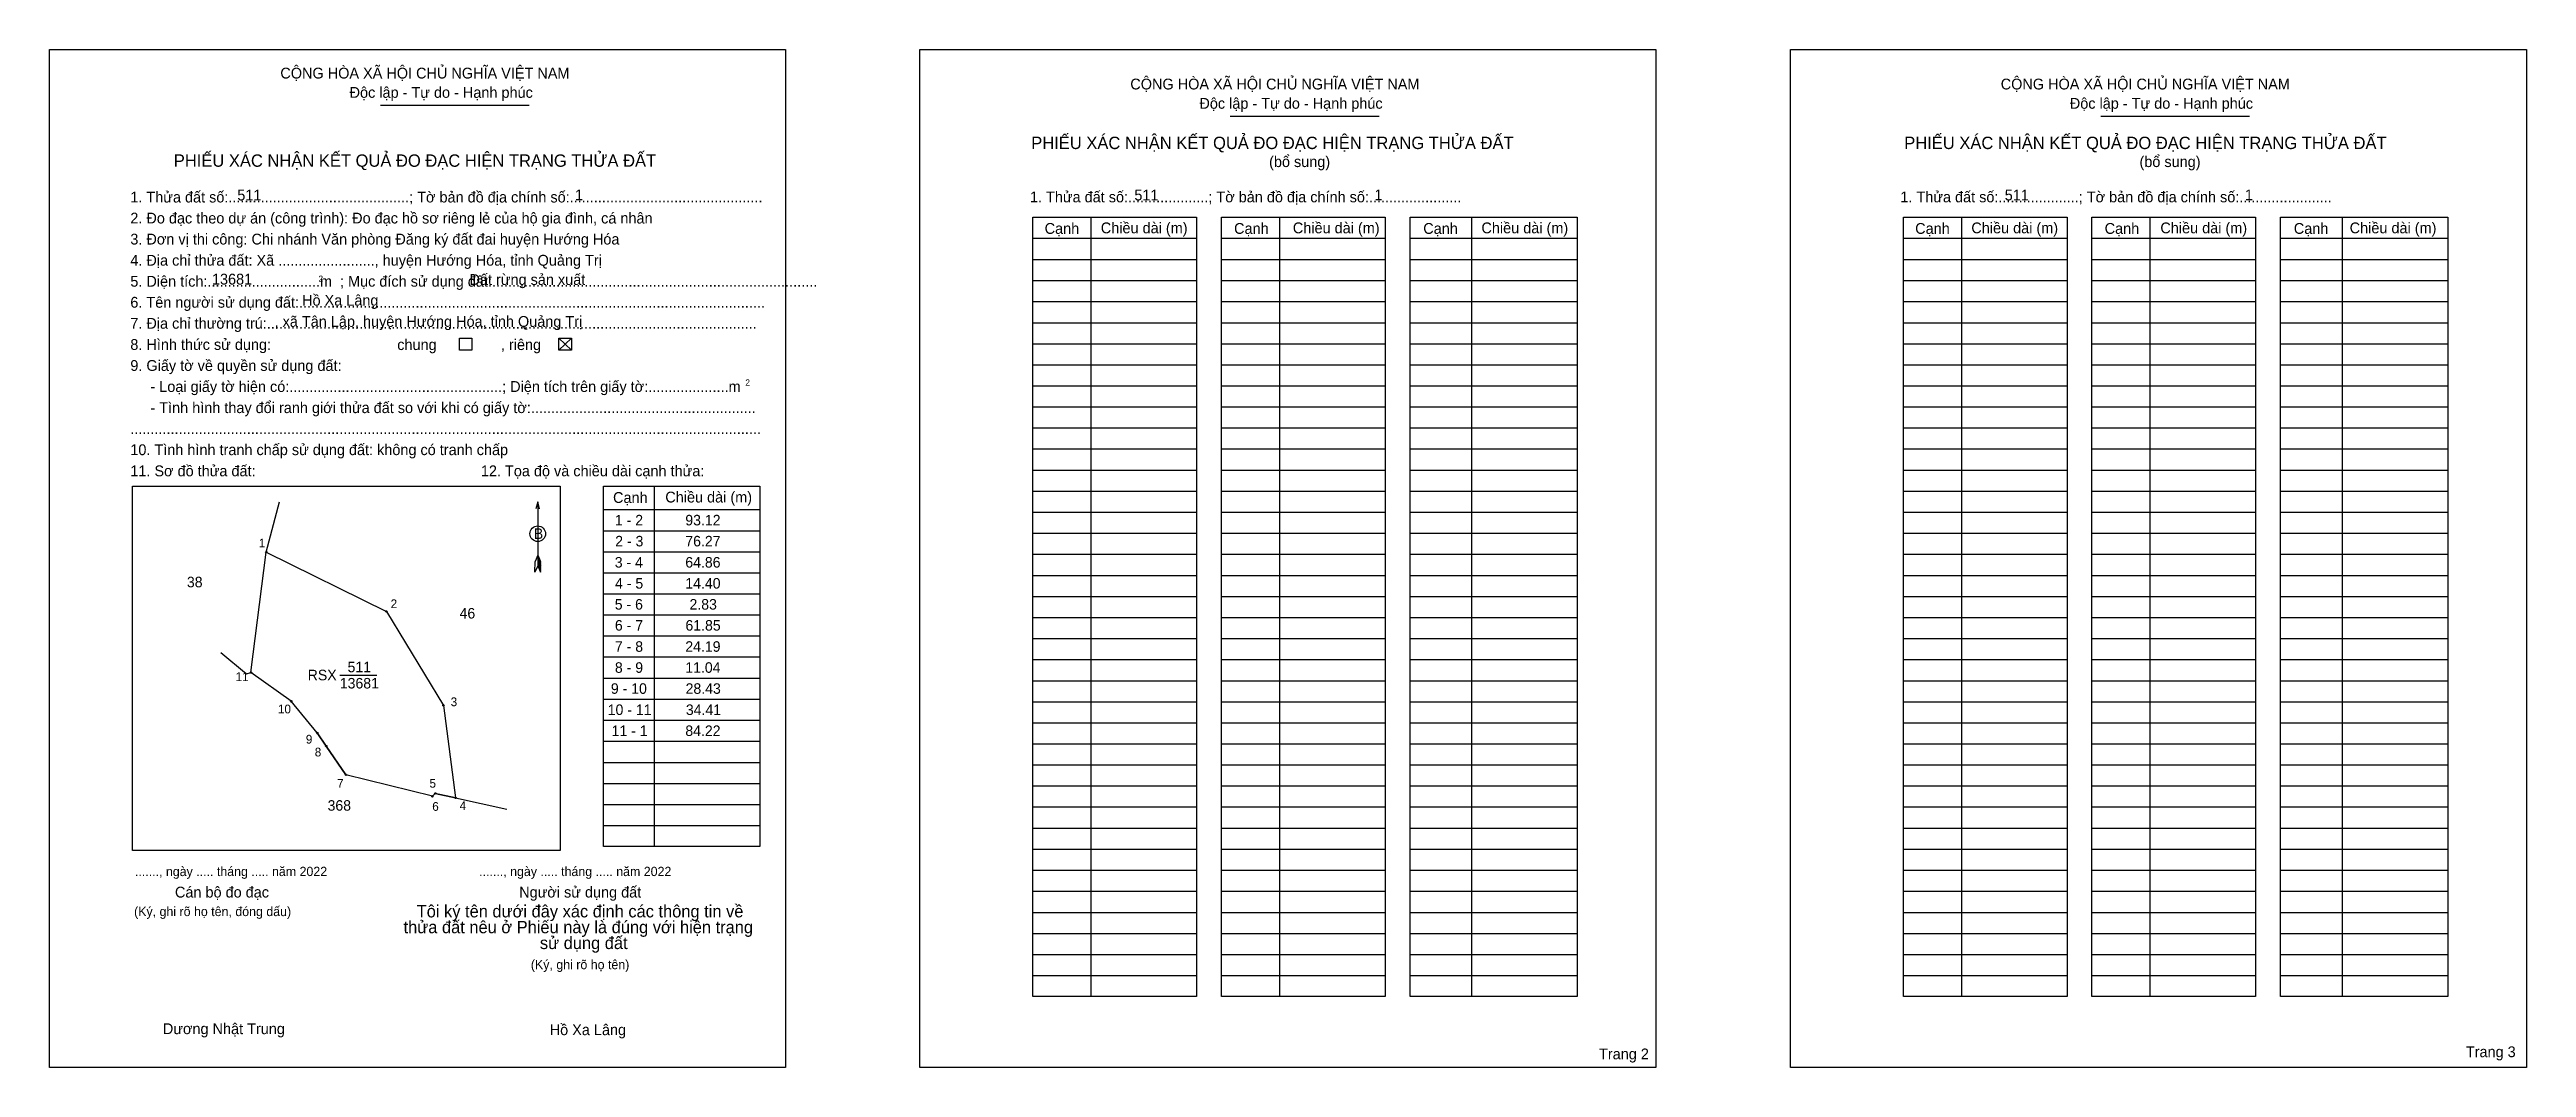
# Model space of a CAD drawing. Extents: x 544653 to 546374, y 1838536 to 1839243.
import ezdxf

# ---------------------------------------------------------------- set-up
doc = ezdxf.new("R2010")
doc.units = 0
for name, color, linetype in [('Level 1', 7, 'Continuous'), ('Level 10', 7, 'Continuous'), ('Level 11', 7, 'Continuous'), ('Level 13', 7, 'Continuous'), ('Level 2', 7, 'Continuous'), ('Level 25', 7, 'Continuous'), ('Level 48', 7, 'Continuous'), ('Level 50', 7, 'Continuous'), ('Level 52', 7, 'Continuous'), ('Level 55', 7, 'Continuous'), ('Level 6', 7, 'Continuous'), ('Level 9', 7, 'Continuous')]:
    doc.layers.add(name, color=color, linetype=linetype)

msp = doc.modelspace()

# ---------------------------------------------------------------- linework, layer by layer
at = {"layer": 'Level 1'}
for p, q in [((544653.1, 1839242.7), (544653.1, 1839242.7)), ((545257.7, 1839242.7), (545257.7, 1839242.7)), ((544882.9, 1839204), (544986.3, 1839204)), ((545473.2, 1839196.5), (545576.6, 1839196.5)), ((546077.9, 1839196.5), (546181.3, 1839196.5)), ((545376.4, 1839126.2), (545376.4, 1838584.9)), ((545507.4, 1839126.2), (545507.4, 1838584.9)), ((545640.8, 1839126.2), (545640.8, 1838584.9)), ((545981.1, 1839126.2), (545981.1, 1838584.9)), ((546112.1, 1839126.2), (546112.1, 1838584.9)), ((546245.5, 1839126.2), (546245.5, 1838584.9)), ((545336.2, 1839111.6), (545449.8, 1839111.6)), ((545467.2, 1839111.6), (545580.8, 1839111.6)), ((545598.2, 1839111.6), (545714.2, 1839111.6)), ((545940.9, 1839111.6), (546054.5, 1839111.6)), ((546071.8, 1839111.6), (546185.5, 1839111.6)), ((546202.8, 1839111.6), (546318.9, 1839111.6)), ((545336.2, 1839096.9), (545449.8, 1839096.9)), ((545467.2, 1839096.9), (545580.8, 1839096.9)), ((545598.2, 1839096.9), (545714.2, 1839096.9)), ((545940.9, 1839096.9), (546054.5, 1839096.9)), ((546071.8, 1839096.9), (546185.5, 1839096.9)), ((546202.8, 1839096.9), (546318.9, 1839096.9)), ((545336.2, 1839082.3), (545449.8, 1839082.3)), ((545336.2, 1839067.7), (545449.8, 1839067.7)), ((545467.2, 1839082.3), (545580.8, 1839082.3)), ((545467.2, 1839067.7), (545580.8, 1839067.7)), ((545598.2, 1839082.3), (545714.2, 1839082.3)), ((545598.2, 1839067.7), (545714.2, 1839067.7)), ((545940.9, 1839082.3), (546054.5, 1839082.3)), ((545940.9, 1839067.7), (546054.5, 1839067.7)), ((546071.8, 1839082.3), (546185.5, 1839082.3)), ((546071.8, 1839067.7), (546185.5, 1839067.7)), ((546202.8, 1839082.3), (546318.9, 1839082.3)), ((546202.8, 1839067.7), (546318.9, 1839067.7)), ((545336.2, 1839053), (545449.8, 1839053)), ((545467.2, 1839053), (545580.8, 1839053)), ((545598.2, 1839053), (545714.2, 1839053)), ((545940.9, 1839053), (546054.5, 1839053)), ((546071.8, 1839053), (546185.5, 1839053)), ((546202.8, 1839053), (546318.9, 1839053)), ((545006.8, 1839042.2), (545015.6, 1839034)), ((545006.8, 1839034), (545015.6, 1839042.2)), ((545336.2, 1839038.4), (545449.8, 1839038.4)), ((545467.2, 1839038.4), (545580.8, 1839038.4)), ((545598.2, 1839038.4), (545714.2, 1839038.4)), ((545940.9, 1839038.4), (546054.5, 1839038.4)), ((546071.8, 1839038.4), (546185.5, 1839038.4)), ((546202.8, 1839038.4), (546318.9, 1839038.4)), ((545336.2, 1839023.8), (545449.8, 1839023.8)), ((545467.2, 1839023.8), (545580.8, 1839023.8)), ((545598.2, 1839023.8), (545714.2, 1839023.8)), ((545940.9, 1839023.8), (546054.5, 1839023.8)), ((546071.8, 1839023.8), (546185.5, 1839023.8)), ((546202.8, 1839023.8), (546318.9, 1839023.8)), ((545336.2, 1839009.2), (545449.8, 1839009.2)), ((545467.2, 1839009.2), (545580.8, 1839009.2)), ((545598.2, 1839009.2), (545714.2, 1839009.2)), ((545940.9, 1839009.2), (546054.5, 1839009.2)), ((546071.8, 1839009.2), (546185.5, 1839009.2)), ((546202.8, 1839009.2), (546318.9, 1839009.2)), ((545336.2, 1838994.5), (545449.8, 1838994.5)), ((545336.2, 1838979.9), (545449.8, 1838979.9)), ((545467.2, 1838994.5), (545580.8, 1838994.5)), ((545467.2, 1838979.9), (545580.8, 1838979.9)), ((545598.2, 1838994.5), (545714.2, 1838994.5)), ((545598.2, 1838979.9), (545714.2, 1838979.9)), ((545940.9, 1838994.5), (546054.5, 1838994.5)), ((545940.9, 1838979.9), (546054.5, 1838979.9)), ((546071.8, 1838994.5), (546185.5, 1838994.5)), ((546071.8, 1838979.9), (546185.5, 1838979.9)), ((546202.8, 1838994.5), (546318.9, 1838994.5)), ((546202.8, 1838979.9), (546318.9, 1838979.9)), ((545336.2, 1838965.3), (545449.8, 1838965.3)), ((545467.2, 1838965.3), (545580.8, 1838965.3)), ((545598.2, 1838965.3), (545714.2, 1838965.3)), ((545940.9, 1838965.3), (546054.5, 1838965.3)), ((546071.8, 1838965.3), (546185.5, 1838965.3)), ((546202.8, 1838965.3), (546318.9, 1838965.3)), ((545336.2, 1838950.6), (545449.8, 1838950.6)), ((545467.2, 1838950.6), (545580.8, 1838950.6)), ((545598.2, 1838950.6), (545714.2, 1838950.6)), ((545940.9, 1838950.6), (546054.5, 1838950.6)), ((546071.8, 1838950.6), (546185.5, 1838950.6)), ((546202.8, 1838950.6), (546318.9, 1838950.6)), ((544710.7, 1838939.4), (544710.7, 1838939.4)), ((544992.2, 1838928.5), (544992.2, 1838884.2)), ((545073, 1838939.5), (545073, 1838689.1)), ((545336.2, 1838936), (545449.8, 1838936)), ((545467.2, 1838936), (545580.8, 1838936)), ((545598.2, 1838936), (545714.2, 1838936)), ((545940.9, 1838936), (546054.5, 1838936)), ((546071.8, 1838936), (546185.5, 1838936)), ((546202.8, 1838936), (546318.9, 1838936)), ((545037.9, 1838923.2), (545146.4, 1838923.2)), ((545336.2, 1838921.4), (545449.8, 1838921.4)), ((545467.2, 1838921.4), (545580.8, 1838921.4)), ((545598.2, 1838921.4), (545714.2, 1838921.4)), ((545940.9, 1838921.4), (546054.5, 1838921.4)), ((546071.8, 1838921.4), (546185.5, 1838921.4)), ((546202.8, 1838921.4), (546318.9, 1838921.4)), ((545037.9, 1838908.5), (545146.4, 1838908.5)), ((545037.9, 1838893.9), (545146.4, 1838893.9)), ((545336.2, 1838906.7), (545449.8, 1838906.7)), ((545467.2, 1838906.7), (545580.8, 1838906.7)), ((545598.2, 1838906.7), (545714.2, 1838906.7)), ((545940.9, 1838906.7), (546054.5, 1838906.7)), ((546071.8, 1838906.7), (546185.5, 1838906.7)), ((546202.8, 1838906.7), (546318.9, 1838906.7)), ((544990.2, 1838879.7), (544990.3, 1838887.1)), ((544992.2, 1838884.2), (544990.2, 1838879.7)), ((544992.2, 1838891.6), (544990.3, 1838887.1)), ((544992.2, 1838891.6), (544994, 1838887.1)), ((544992.2, 1838890.9), (544994, 1838886.4)), ((544992.2, 1838890.3), (544994, 1838885.8)), ((544992.2, 1838889.7), (544994.1, 1838885.1)), ((544992.2, 1838889), (544994.1, 1838884.4)), ((544992.2, 1838888.4), (544994.1, 1838883.8)), ((544992.2, 1838887.7), (544994.1, 1838883.1)), ((544992.2, 1838887.1), (544994.1, 1838882.5)), ((544992.2, 1838886.5), (544994.1, 1838881.8)), ((544992.2, 1838885.8), (544994.1, 1838881.2)), ((544992.2, 1838885.2), (544994.1, 1838880.5)), ((544992.2, 1838884.2), (544994.1, 1838879.7)), ((544994.1, 1838879.7), (544994, 1838887.1)), ((545037.9, 1838879.3), (545146.4, 1838879.3)), ((545336.2, 1838892.1), (545449.8, 1838892.1)), ((545336.2, 1838877.5), (545449.8, 1838877.5)), ((545467.2, 1838892.1), (545580.8, 1838892.1)), ((545467.2, 1838877.5), (545580.8, 1838877.5)), ((545598.2, 1838892.1), (545714.2, 1838892.1)), ((545598.2, 1838877.5), (545714.2, 1838877.5)), ((545940.9, 1838892.1), (546054.5, 1838892.1)), ((545940.9, 1838877.5), (546054.5, 1838877.5)), ((546071.8, 1838892.1), (546185.5, 1838892.1)), ((546071.8, 1838877.5), (546185.5, 1838877.5)), ((546202.8, 1838892.1), (546318.9, 1838892.1)), ((546202.8, 1838877.5), (546318.9, 1838877.5)), ((545037.9, 1838864.7), (545146.4, 1838864.7)), ((545336.2, 1838862.9), (545449.8, 1838862.9)), ((545467.2, 1838862.9), (545580.8, 1838862.9)), ((545598.2, 1838862.9), (545714.2, 1838862.9)), ((545940.9, 1838862.9), (546054.5, 1838862.9)), ((546071.8, 1838862.9), (546185.5, 1838862.9)), ((546202.8, 1838862.9), (546318.9, 1838862.9)), ((545037.9, 1838850), (545146.4, 1838850)), ((545336.2, 1838848.2), (545449.8, 1838848.2)), ((545467.2, 1838848.2), (545580.8, 1838848.2)), ((545598.2, 1838848.2), (545714.2, 1838848.2)), ((545940.9, 1838848.2), (546054.5, 1838848.2)), ((546071.8, 1838848.2), (546185.5, 1838848.2)), ((546202.8, 1838848.2), (546318.9, 1838848.2)), ((545037.9, 1838835.4), (545146.4, 1838835.4)), ((545336.2, 1838833.6), (545449.8, 1838833.6)), ((545467.2, 1838833.6), (545580.8, 1838833.6)), ((545598.2, 1838833.6), (545714.2, 1838833.6)), ((545940.9, 1838833.6), (546054.5, 1838833.6)), ((546071.8, 1838833.6), (546185.5, 1838833.6)), ((546202.8, 1838833.6), (546318.9, 1838833.6)), ((545037.9, 1838820.8), (545146.4, 1838820.8)), ((545336.2, 1838819), (545449.8, 1838819)), ((545467.2, 1838819), (545580.8, 1838819)), ((545598.2, 1838819), (545714.2, 1838819)), ((545940.9, 1838819), (546054.5, 1838819)), ((546071.8, 1838819), (546185.5, 1838819)), ((546202.8, 1838819), (546318.9, 1838819)), ((545037.9, 1838806.1), (545146.4, 1838806.1)), ((545037.9, 1838791.5), (545146.4, 1838791.5)), ((545336.2, 1838804.3), (545449.8, 1838804.3)), ((545467.2, 1838804.3), (545580.8, 1838804.3)), ((545598.2, 1838804.3), (545714.2, 1838804.3)), ((545940.9, 1838804.3), (546054.5, 1838804.3)), ((546071.8, 1838804.3), (546185.5, 1838804.3)), ((546202.8, 1838804.3), (546318.9, 1838804.3)), ((545037.9, 1838776.9), (545146.4, 1838776.9)), ((545336.2, 1838789.7), (545449.8, 1838789.7)), ((545336.2, 1838775.1), (545449.8, 1838775.1)), ((545467.2, 1838789.7), (545580.8, 1838789.7)), ((545467.2, 1838775.1), (545580.8, 1838775.1)), ((545598.2, 1838789.7), (545714.2, 1838789.7)), ((545598.2, 1838775.1), (545714.2, 1838775.1)), ((545940.9, 1838789.7), (546054.5, 1838789.7)), ((545940.9, 1838775.1), (546054.5, 1838775.1)), ((546071.8, 1838789.7), (546185.5, 1838789.7)), ((546071.8, 1838775.1), (546185.5, 1838775.1)), ((546202.8, 1838789.7), (546318.9, 1838789.7)), ((546202.8, 1838775.1), (546318.9, 1838775.1)), ((545037.9, 1838762.3), (545146.4, 1838762.3)), ((545336.2, 1838760.5), (545449.8, 1838760.5)), ((545467.2, 1838760.5), (545580.8, 1838760.5)), ((545598.2, 1838760.5), (545714.2, 1838760.5)), ((545940.9, 1838760.5), (546054.5, 1838760.5)), ((546071.8, 1838760.5), (546185.5, 1838760.5)), ((546202.8, 1838760.5), (546318.9, 1838760.5)), ((545037.9, 1838747.6), (545146.4, 1838747.6)), ((545336.2, 1838745.8), (545449.8, 1838745.8)), ((545467.2, 1838745.8), (545580.8, 1838745.8)), ((545598.2, 1838745.8), (545714.2, 1838745.8)), ((545940.9, 1838745.8), (546054.5, 1838745.8)), ((546071.8, 1838745.8), (546185.5, 1838745.8)), ((546202.8, 1838745.8), (546318.9, 1838745.8)), ((545037.9, 1838733), (545146.4, 1838733)), ((545336.2, 1838731.2), (545449.8, 1838731.2)), ((545467.2, 1838731.2), (545580.8, 1838731.2)), ((545598.2, 1838731.2), (545714.2, 1838731.2)), ((545940.9, 1838731.2), (546054.5, 1838731.2)), ((546071.8, 1838731.2), (546185.5, 1838731.2)), ((546202.8, 1838731.2), (546318.9, 1838731.2)), ((545037.9, 1838718.4), (545146.4, 1838718.4)), ((545336.2, 1838716.6), (545449.8, 1838716.6)), ((545467.2, 1838716.6), (545580.8, 1838716.6)), ((545598.2, 1838716.6), (545714.2, 1838716.6)), ((545940.9, 1838716.6), (546054.5, 1838716.6)), ((546071.8, 1838716.6), (546185.5, 1838716.6)), ((546202.8, 1838716.6), (546318.9, 1838716.6)), ((545037.9, 1838703.7), (545146.4, 1838703.7)), ((545336.2, 1838701.9), (545449.8, 1838701.9)), ((545336.2, 1838687.3), (545449.8, 1838687.3)), ((545467.2, 1838701.9), (545580.8, 1838701.9)), ((545467.2, 1838687.3), (545580.8, 1838687.3)), ((545598.2, 1838701.9), (545714.2, 1838701.9)), ((545598.2, 1838687.3), (545714.2, 1838687.3)), ((545940.9, 1838701.9), (546054.5, 1838701.9)), ((545940.9, 1838687.3), (546054.5, 1838687.3)), ((546071.8, 1838701.9), (546185.5, 1838701.9)), ((546071.8, 1838687.3), (546185.5, 1838687.3)), ((546202.8, 1838701.9), (546318.9, 1838701.9)), ((546202.8, 1838687.3), (546318.9, 1838687.3)), ((545007.8, 1838686.3), (545007.8, 1838686.3)), ((545336.2, 1838672.7), (545449.8, 1838672.7)), ((545467.2, 1838672.7), (545580.8, 1838672.7)), ((545598.2, 1838672.7), (545714.2, 1838672.7)), ((545940.9, 1838672.7), (546054.5, 1838672.7)), ((546071.8, 1838672.7), (546185.5, 1838672.7)), ((546202.8, 1838672.7), (546318.9, 1838672.7)), ((545336.2, 1838658.1), (545449.8, 1838658.1)), ((545467.2, 1838658.1), (545580.8, 1838658.1)), ((545598.2, 1838658.1), (545714.2, 1838658.1)), ((545940.9, 1838658.1), (546054.5, 1838658.1)), ((546071.8, 1838658.1), (546185.5, 1838658.1)), ((546202.8, 1838658.1), (546318.9, 1838658.1)), ((545336.2, 1838643.4), (545449.8, 1838643.4)), ((545467.2, 1838643.4), (545580.8, 1838643.4)), ((545598.2, 1838643.4), (545714.2, 1838643.4)), ((545940.9, 1838643.4), (546054.5, 1838643.4)), ((546071.8, 1838643.4), (546185.5, 1838643.4)), ((546202.8, 1838643.4), (546318.9, 1838643.4)), ((545336.2, 1838628.8), (545449.8, 1838628.8)), ((545467.2, 1838628.8), (545580.8, 1838628.8)), ((545598.2, 1838628.8), (545714.2, 1838628.8)), ((545940.9, 1838628.8), (546054.5, 1838628.8)), ((546071.8, 1838628.8), (546185.5, 1838628.8)), ((546202.8, 1838628.8), (546318.9, 1838628.8)), ((545336.2, 1838614.2), (545449.8, 1838614.2)), ((545467.2, 1838614.2), (545580.8, 1838614.2)), ((545598.2, 1838614.2), (545714.2, 1838614.2)), ((545940.9, 1838614.2), (546054.5, 1838614.2)), ((546071.8, 1838614.2), (546185.5, 1838614.2)), ((546202.8, 1838614.2), (546318.9, 1838614.2)), ((545336.2, 1838599.5), (545449.8, 1838599.5)), ((545467.2, 1838599.5), (545580.8, 1838599.5)), ((545598.2, 1838599.5), (545714.2, 1838599.5)), ((545940.9, 1838599.5), (546054.5, 1838599.5)), ((546071.8, 1838599.5), (546185.5, 1838599.5)), ((546202.8, 1838599.5), (546318.9, 1838599.5)), ((545164.3, 1838535.7), (545164.3, 1838535.7)), ((545768.9, 1838535.7), (545768.9, 1838535.7))]:
    msp.add_line(p, q, dxfattribs=at)
for points in [[(545336.2, 1839126.2), (545449.8, 1839126.2), (545449.8, 1838584.9), (545336.2, 1838584.9)], [(545467.2, 1839126.2), (545580.8, 1839126.2), (545580.8, 1838584.9), (545467.2, 1838584.9)], [(545598.2, 1839126.2), (545714.2, 1839126.2), (545714.2, 1838584.9), (545598.2, 1838584.9)], [(545940.9, 1839126.2), (546054.5, 1839126.2), (546054.5, 1838584.9), (545940.9, 1838584.9)], [(546071.8, 1839126.2), (546185.5, 1839126.2), (546185.5, 1838584.9), (546071.8, 1838584.9)], [(546202.8, 1839126.2), (546318.9, 1839126.2), (546318.9, 1838584.9), (546202.8, 1838584.9)], [(544710.7, 1838939.4), (545007.8, 1838939.4), (545007.8, 1838686.3), (544710.7, 1838686.3)], [(545037.9, 1838939.5), (545146.4, 1838939.5), (545146.4, 1838689.1), (545037.9, 1838689.1)]]:
    msp.add_lwpolyline(points, close=True, dxfattribs=at)
msp.add_lwpolyline([(544993.4, 1838923.8), (544992.2, 1838928.5), (544990.9, 1838923.8)], dxfattribs=at)
msp.add_circle((544992.2, 1838906.4), 5.4, dxfattribs=at)
at = {"layer": 'Level 10'}
msp.add_lwpolyline([(544821, 1838790), (544793, 1838810), (544803.6, 1838893.6), (544887.1, 1838852.4), (544926.7, 1838787.2), (544935.1, 1838722.9), (544921, 1838726), (544919, 1838724), (544859, 1838739), (544845.3, 1838758.9), (544839, 1838768)], close=True, dxfattribs=at)
at = {"layer": 'Level 11'}
for centre in [(544803.6, 1838893.6), (544887.1, 1838852.4), (544793, 1838810), (544821, 1838790), (544821, 1838790), (544926.7, 1838787.2), (544839, 1838768), (544845.3, 1838758.9), (544859, 1838739), (544919, 1838724), (544921, 1838726), (544935.1, 1838722.9)]:
    msp.add_circle(centre, 0.488, dxfattribs=at)
at = {"layer": 'Level 2'}
for points in [[(544653.1, 1839242.7), (545164.3, 1839242.7), (545164.3, 1838535.7), (544653.1, 1838535.7)], [(545257.7, 1839242.7), (545768.9, 1839242.7), (545768.9, 1838535.7), (545257.7, 1838535.7)], [(545862.4, 1839242.7), (546373.6, 1839242.7), (546373.6, 1838535.7), (545862.4, 1838535.7)]]:
    msp.add_lwpolyline(points, close=True, dxfattribs=at)
at = {"layer": 'Level 25'}
for p, q in [((544839, 1838768), (544845.3, 1838758.9)), ((544845.3, 1838758.9), (544859, 1838739)), ((544921, 1838726), (544935.1, 1838722.9))]:
    msp.add_line(p, q, dxfattribs=at)
at = {"layer": 'Level 50'}
for points in [[(544937.8, 1839042.2), (544946.5, 1839042.2), (544946.5, 1839034), (544937.8, 1839034)], [(545006.8, 1839042.2), (545015.6, 1839042.2), (545015.6, 1839034), (545006.8, 1839034)]]:
    msp.add_lwpolyline(points, close=True, dxfattribs=at)
at = {"layer": 'Level 9'}
for p, q in [((544803.6, 1838893.6), (544812.7, 1838928.6)), ((544772, 1838824), (544790, 1838809)), ((544790, 1838809), (544793, 1838810)), ((544854.7, 1838808.2), (544880.4, 1838808.2)), ((544935.1, 1838722.9), (544970.7, 1838715))]:
    msp.add_line(p, q, dxfattribs=at)

# ---------------------------------------------------------------- texts
at = {"layer": 'Level 1'}
for s, height, p in [('CỘNG HÒA XÃ HỘI CHỦ NGHĨA VIỆT NAM', 7.509, (544813.4, 1839222.6)), ('CỘNG HÒA XÃ HỘI CHỦ NGHĨA VIỆT NAM', 7.509, (545403.8, 1839215)), ('CỘNG HÒA XÃ HỘI CHỦ NGHĨA VIỆT NAM', 7.509, (546008.4, 1839215)), ('Độc lập - Tự do - Hạnh phúc', 7.509, (544861.5, 1839209.2)), ('Độc lập - Tự do - Hạnh phúc', 7.509, (545451.8, 1839201.6)), ('Độc lập - Tự do - Hạnh phúc', 7.509, (546056.4, 1839201.6)), ('PHIẾU XÁC NHẬN KẾT QUẢ ĐO ĐẠC HIỆN TRẠNG THỬA ĐẤT', 8.583, (544739.4, 1839161.3)), ('PHIẾU XÁC NHẬN KẾT QUẢ ĐO ĐẠC HIỆN TRẠNG THỬA ĐẤT', 8.583, (545335, 1839173.6)), ('(bổ sung)', 7.51, (545500.2, 1839161.1)), ('PHIẾU XÁC NHẬN KẾT QUẢ ĐO ĐẠC HIỆN TRẠNG THỬA ĐẤT', 8.583, (545941.4, 1839173.6)), ('(bổ sung)', 7.51, (546104.8, 1839161.1)), ('1. Thửa đất số:.............................................; Tờ bản đồ địa chính số:................................................', 7.5093, (544709.2, 1839136.5)), ('1. Thửa đất số:....................; Tờ bản đồ địa chính số:.......................', 7.509, (545334.1, 1839136.6)), ('1. Thửa đất số:....................; Tờ bản đồ địa chính số:.......................', 7.509, (545938.7, 1839136.6)), ('2. Đo đạc theo dự án (công trình): Đo đạc hồ sơ riêng lẻ của hộ gia đình, cá nhân', 7.509, (544709.2, 1839121.9)), ('Cạnh', 7.51, (545344.3, 1839114.7)), ('Chiều dài (m)', 7.509, (545383.3, 1839115.1)), ('Cạnh', 7.51, (545475.9, 1839114.7)), ('Chiều dài (m)', 7.509, (545516.7, 1839115.1)), ('Cạnh', 7.51, (545607.3, 1839114.7)), ('Chiều dài (m)', 7.509, (545647.7, 1839115.1)), ('Cạnh', 7.51, (545949, 1839114.7)), ('Chiều dài (m)', 7.509, (545988, 1839115.1)), ('Cạnh', 7.51, (546080.6, 1839114.7)), ('Chiều dài (m)', 7.509, (546119.3, 1839115.1)), ('Cạnh', 7.51, (546212, 1839114.7)), ('Chiều dài (m)', 7.509, (546250.8, 1839115.1)), ('4. Địa chỉ thửa đất: Xã ........................, huyện Hướng Hóa, tỉnh Quảng Trị', 7.509, (544709.2, 1839092.6)), ('3. Đơn vị thi công: Chi nhánh Văn phòng Đăng ký đất đai huyện Hướng Hóa', 7.509, (544709.2, 1839107.3)), ('5. Diện tích:............................m  ; Mục đích sử dụng đất:.................................................................................', 7.5093, (544709.2, 1839078)), ('2', 4.29, (544839.9, 1839081.4)), ('6. Tên người sử dụng đất:....................................................................................................................', 7.5093, (544709.2, 1839063.4)), ('7. Địa chỉ thường trú:..........................................................................................................................', 7.5093, (544709.2, 1839048.8)), ('chung                , riêng', 7.509, (544894.6, 1839034)), ('9. Giấy tờ về quyền sử dụng đất:', 7.509, (544709.2, 1839019.5)), ('     - Loại giấy tờ hiện có:.....................................................; Diện tích trên giấy tờ:....................m', 7.5093, (544709.2, 1839004.9)), ('     - Tình hình thay đổi ranh giới thửa đất so với khi có giấy tờ:........................................................', 7.5093, (544709.2, 1838990.2)), ('2', 4.29, (545136.4, 1839009.3)), ('10. Tình hình tranh chấp sử dụng đất: không có tranh chấp', 7.509, (544709.2, 1838961)), ('.............................................................................................................................................................', 7.5093, (544709.2, 1838975.6)), ('11. Sơ đồ thửa đất:', 7.509, (544709.2, 1838946.3)), ('12. Tọa độ và chiều dài cạnh thửa:', 7.509, (544952.7, 1838946.3)), ('Cạnh', 7.51, (545044.5, 1838927.8)), ('Chiều dài (m)', 7.509, (545080.8, 1838928.1)), ('B', 7.31, (544989.5, 1838902.8)), ('......., ngày ..... tháng ..... năm 2022', 6.437, (544712.4, 1838668.6)), ('......., ngày ..... tháng ..... năm 2022', 6.437, (544951.5, 1838668.6)), ('Cán bộ đo đạc', 7.509, (544740.2, 1838653.7)), ('Người sử dụng đất', 7.509, (544979.3, 1838653.7)), ('(Ký, ghi rõ họ tên, đóng dấu)', 6.437, (544711.8, 1838640.8)), ('thửa đất nêu ở Phiếu này là đúng với hiện trạng', 8.533, (544899, 1838628.9)), ('Tôi ký tên dưới đây xác định các thông tin về', 8.533, (544908.1, 1838639.9)), ('sử dụng đất', 8.533, (544993.7, 1838617.9)), ('(Ký, ghi rõ họ tên)', 6.437, (544987.4, 1838603.9)), ('Dương Nhật Trung', 7.509, (544731.8, 1838558.8)), ('Trang 3', 7.51, (546331.5, 1838542.8)), ('Trang 2', 7.51, (545729.4, 1838541.3))]:
    msp.add_text(s, height=height, dxfattribs=at).set_placement(p)
at = {"layer": 'Level 13'}
for s, p in [('RSX', (544832.4, 1838804.6)), ('511', (544860.1, 1838810.2)), ('13681', (544854.7, 1838798.9))]:
    msp.add_text(s, height=7.31, dxfattribs=at).set_placement(p)
at = {"layer": 'Level 48'}
msp.add_text('8. Hình thức sử dụng:', height=7.51, dxfattribs=at).set_placement((544709.2, 1839034.1))
at = {"layer": 'Level 52'}
for s, p in [('1 - 2', (545045.8, 1838912.2)), ('93.12', (545094.7, 1838912.2)), ('2 - 3', (545046, 1838897.6)), ('76.27', (545094.7, 1838897.6)), ('3 - 4', (545045.7, 1838882.9)), ('64.86', (545094.7, 1838882.9)), ('4 - 5', (545045.9, 1838868.3)), ('5 - 6', (545045.7, 1838853.7)), ('14.40', (545094.7, 1838868.3)), ('2.83', (545097.6, 1838853.7)), ('6 - 7', (545045.8, 1838839.1)), ('61.85', (545094.8, 1838839.1)), ('7 - 8', (545045.8, 1838824.4)), ('24.19', (545094.7, 1838824.4)), ('8 - 9', (545045.8, 1838809.8)), ('11.04', (545094.7, 1838809.8)), ('9 - 10', (545043, 1838795.2)), ('28.43', (545094.9, 1838795.2)), ('10 - 11', (545040.8, 1838780.5)), ('11 - 1', (545043.5, 1838765.9)), ('84.22', (545094.7, 1838765.9)), ('34.41', (545095.1, 1838780.5))]:
    msp.add_text(s, height=7.31, dxfattribs=at).set_placement(p)
at = {"layer": 'Level 55'}
for s, p in [('1', (544803.5, 1838893.6)), ('2', (544887, 1838852.4)), ('11', (544792.8, 1838810)), ('10', (544820.8, 1838790)), ('3', (544926.6, 1838787.2)), ('9', (544838.9, 1838768)), ('8', (544845.2, 1838758.9)), ('7', (544858.9, 1838739)), ('6', (544918.9, 1838724)), ('5', (544920.9, 1838726)), ('4', (544935, 1838722.9))]:
    msp.add_text(s, height=0.244, dxfattribs=at).set_placement(p)
at = {"layer": 'Level 6'}
for s, p in [('511', (544783.5, 1839137.9)), ('1', (545018.1, 1839138)), ('511', (545406.6, 1839137.9)), ('1', (545573.4, 1839138)), ('511', (546011.2, 1839137.9)), ('1', (546178, 1839138)), ('13681', (544765.9, 1839079.5)), ('Đất rừng sản xuất', (544944.8, 1839079.2)), ('Hồ Xa Lâng', (544828.5, 1839064.8)), (', xã Tân Lập, huyện Hướng Hóa, tỉnh Quảng Trị', (544809.4, 1839050.1)), ('Hồ Xa Lâng', (545000.5, 1838558.1))]:
    msp.add_text(s, height=7.51, dxfattribs=at).set_placement(p)
at = {"layer": 'Level 9'}
for s, height, p in [('1', 6.1, (544798.4, 1838896.9)), ('38', 7.31, (544748.5, 1838869.2)), ('2', 6.1, (544890, 1838854.7)), ('46', 7.31, (544937.9, 1838847.5)), ('11', 6.1, (544782.3, 1838804)), ('3', 6.1, (544931.7, 1838786.6)), ('10', 6.1, (544811.7, 1838781.6)), ('9', 6.1, (544831.1, 1838760.6)), ('8', 6.1, (544837.3, 1838751.7)), ('7', 6.1, (544852.8, 1838729.9)), ('5', 6.1, (544917, 1838730)), ('368', 7.31, (544846.2, 1838714)), ('6', 6.1, (544918.9, 1838713.9)), ('4', 6.1, (544937.9, 1838714.4))]:
    msp.add_text(s, height=height, dxfattribs=at).set_placement(p)

doc.saveas('drawing.dxf')
